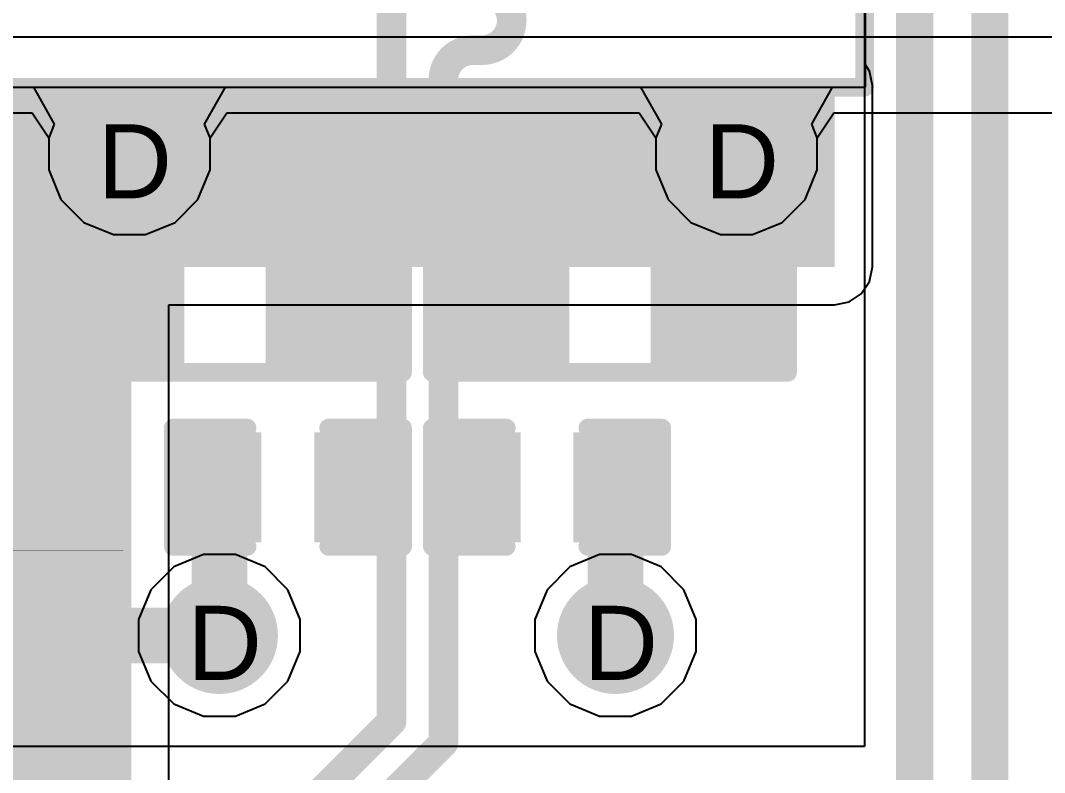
# Model space of a CAD drawing. Header units: inches. Extents: x 0 to 5032, y 0 to 5323.
# Drawn here: x 156.42 to 163.44, y 103.9 to 109.06 of the extents above; entities that cross this region are included whole.
import ezdxf

# ---------------------------------------------------------------- set-up
doc = ezdxf.new("R2010")
doc.units = ezdxf.units.IN
for name, color, linetype in [('Bottom Layer', 5, 'Continuous'), ('Bottom Solder', 6, 'Continuous'), ('Drill Drawing', 1, 'Continuous'), ('Layer 1', 16, 'Continuous'), ('Layer 2', 76, 'Continuous'), ('Top Layer', 1, 'Continuous'), ('Top Overlay', 2, 'Continuous'), ('Top Paste', 8, 'Continuous'), ('Top Solder', 216, 'Continuous'), ('Via Holes', 16, 'Continuous')]:
    doc.layers.add(name, color=color, linetype=linetype)
doc.styles.add('Arial', font='', dxfattribs={"height": 0.2})
doc.styles.get('Arial').set_extended_font_data('Arial')

# ---------------------------------------------------------------- blocks, each defined once
blk = doc.blocks.new('C___0402_217')
at = {"layer": 'Top Layer'}
for points in [[(-0.6985, -0.3175), (-0.6985, 0.3175), (-0.2413, 0.3175), (-0.2413, -0.3175)], [(0.2413, -0.3175), (0.2413, 0.3175), (0.6985, 0.3175), (0.6985, -0.3175)]]:
    blk.add_hatch(color=1, dxfattribs=at).paths.add_polyline_path(points)
at = {"layer": 'Top Paste'}
for points in [[(-0.6985, -0.3175), (-0.6985, 0.3175), (-0.2413, 0.3175), (-0.2413, -0.3175)], [(0.2413, -0.3175), (0.2413, 0.3175), (0.6985, 0.3175), (0.6985, -0.3175)]]:
    blk.add_hatch(color=8, dxfattribs=at).paths.add_polyline_path(points)
at = {"layer": 'Top Solder'}
for points in [[(-0.7585, -0.3775), (-0.7585, 0.3775), (-0.1813, 0.3775), (-0.1813, -0.3775)], [(0.1813, -0.3775), (0.1813, 0.3775), (0.7585, 0.3775), (0.7585, -0.3775)]]:
    blk.add_hatch(color=216, dxfattribs=at).paths.add_polyline_path(points)
at = {"layer": 'Top Overlay'}
for points in [[(-0.7874, 0.4064, 0.127, 0.127, 0), (-0.2794, 0.4064, 0.127, 0.127, 0)], [(-0.7874, -0.4064, 0.127, 0.127, 0), (-0.7874, 0.4064, 0.127, 0.127, 0)], [(0.2794, 0.4064, 0.127, 0.127, 0), (0.7874, 0.4064, 0.127, 0.127, 0)], [(0.7874, -0.4064, 0.127, 0.127, 0), (0.7874, 0.4064, 0.127, 0.127, 0)], [(-0.7874, -0.4064, 0.127, 0.127, 0), (-0.2794, -0.4064, 0.127, 0.127, 0)], [(0.2794, -0.4064, 0.127, 0.127, 0), (0.7874, -0.4064, 0.127, 0.127, 0)]]:
    blk.add_lwpolyline(points, format="xyseb", dxfattribs=at)
for points in [[(-0.8191, 0.4064, 0.0635, 0.0635, 1), (-0.7556, 0.4064, 0.0635, 0.0635, 1)], [(-0.8191, 0.4064, 0.0635, 0.0635, 1), (-0.7556, 0.4064, 0.0635, 0.0635, 1)], [(-0.3111, 0.4064, 0.0635, 0.0635, 1), (-0.2477, 0.4064, 0.0635, 0.0635, 1)], [(0.2477, 0.4064, 0.0635, 0.0635, 1), (0.3111, 0.4064, 0.0635, 0.0635, 1)], [(0.7556, 0.4064, 0.0635, 0.0635, 1), (0.8191, 0.4064, 0.0635, 0.0635, 1)], [(0.7556, 0.4064, 0.0635, 0.0635, 1), (0.8191, 0.4064, 0.0635, 0.0635, 1)], [(-0.8191, -0.4064, 0.0635, 0.0635, 1), (-0.7556, -0.4064, 0.0635, 0.0635, 1)], [(-0.8191, -0.4064, 0.0635, 0.0635, 1), (-0.7556, -0.4064, 0.0635, 0.0635, 1)], [(-0.3111, -0.4064, 0.0635, 0.0635, 1), (-0.2477, -0.4064, 0.0635, 0.0635, 1)], [(0.2477, -0.4064, 0.0635, 0.0635, 1), (0.3111, -0.4064, 0.0635, 0.0635, 1)], [(0.7556, -0.4064, 0.0635, 0.0635, 1), (0.8191, -0.4064, 0.0635, 0.0635, 1)], [(0.7556, -0.4064, 0.0635, 0.0635, 1), (0.8191, -0.4064, 0.0635, 0.0635, 1)]]:
    blk.add_lwpolyline(points, format="xyseb", close=True, dxfattribs=at)
blk = doc.blocks.new('C___0402_219')
at = {"layer": 'Top Layer'}
for points in [[(-0.6985, -0.3175), (-0.6985, 0.3175), (-0.2413, 0.3175), (-0.2413, -0.3175)], [(0.2413, -0.3175), (0.2413, 0.3175), (0.6985, 0.3175), (0.6985, -0.3175)]]:
    blk.add_hatch(color=1, dxfattribs=at).paths.add_polyline_path(points)
at = {"layer": 'Top Paste'}
for points in [[(-0.6985, -0.3175), (-0.6985, 0.3175), (-0.2413, 0.3175), (-0.2413, -0.3175)], [(0.2413, -0.3175), (0.2413, 0.3175), (0.6985, 0.3175), (0.6985, -0.3175)]]:
    blk.add_hatch(color=8, dxfattribs=at).paths.add_polyline_path(points)
at = {"layer": 'Top Solder'}
for points in [[(-0.7585, -0.3775), (-0.7585, 0.3775), (-0.1813, 0.3775), (-0.1813, -0.3775)], [(0.1813, -0.3775), (0.1813, 0.3775), (0.7585, 0.3775), (0.7585, -0.3775)]]:
    blk.add_hatch(color=216, dxfattribs=at).paths.add_polyline_path(points)
at = {"layer": 'Top Overlay'}
for points in [[(-0.2794, 0.4064, 0.127, 0.127, 0), (-0.7874, 0.4064, 0.127, 0.127, 0)], [(-0.7874, 0.4064, 0.127, 0.127, 0), (-0.7874, -0.4064, 0.127, 0.127, 0)], [(0.7874, 0.4064, 0.127, 0.127, 0), (0.2794, 0.4064, 0.127, 0.127, 0)], [(0.7874, 0.4064, 0.127, 0.127, 0), (0.7874, -0.4064, 0.127, 0.127, 0)], [(-0.2794, -0.4064, 0.127, 0.127, 0), (-0.7874, -0.4064, 0.127, 0.127, 0)], [(0.7874, -0.4064, 0.127, 0.127, 0), (0.2794, -0.4064, 0.127, 0.127, 0)]]:
    blk.add_lwpolyline(points, format="xyseb", dxfattribs=at)
for points in [[(-0.8191, 0.4064, 0.0635, 0.0635, 1), (-0.7556, 0.4064, 0.0635, 0.0635, 1)], [(-0.8191, 0.4064, 0.0635, 0.0635, 1), (-0.7556, 0.4064, 0.0635, 0.0635, 1)], [(-0.3111, 0.4064, 0.0635, 0.0635, 1), (-0.2477, 0.4064, 0.0635, 0.0635, 1)], [(0.2477, 0.4064, 0.0635, 0.0635, 1), (0.3111, 0.4064, 0.0635, 0.0635, 1)], [(0.7556, 0.4064, 0.0635, 0.0635, 1), (0.8191, 0.4064, 0.0635, 0.0635, 1)], [(0.7556, 0.4064, 0.0635, 0.0635, 1), (0.8191, 0.4064, 0.0635, 0.0635, 1)], [(-0.8191, -0.4064, 0.0635, 0.0635, 1), (-0.7556, -0.4064, 0.0635, 0.0635, 1)], [(-0.8191, -0.4064, 0.0635, 0.0635, 1), (-0.7556, -0.4064, 0.0635, 0.0635, 1)], [(-0.3111, -0.4064, 0.0635, 0.0635, 1), (-0.2477, -0.4064, 0.0635, 0.0635, 1)], [(0.2477, -0.4064, 0.0635, 0.0635, 1), (0.3111, -0.4064, 0.0635, 0.0635, 1)], [(0.7556, -0.4064, 0.0635, 0.0635, 1), (0.8191, -0.4064, 0.0635, 0.0635, 1)], [(0.7556, -0.4064, 0.0635, 0.0635, 1), (0.8191, -0.4064, 0.0635, 0.0635, 1)]]:
    blk.add_lwpolyline(points, format="xyseb", close=True, dxfattribs=at)
blk = doc.blocks.new('C___0402_221')
at = {"layer": 'Top Layer'}
for points in [[(-0.6985, -0.3175), (-0.6985, 0.3175), (-0.2413, 0.3175), (-0.2413, -0.3175)], [(0.2413, -0.3175), (0.2413, 0.3175), (0.6985, 0.3175), (0.6985, -0.3175)]]:
    blk.add_hatch(color=1, dxfattribs=at).paths.add_polyline_path(points)
at = {"layer": 'Top Paste'}
for points in [[(-0.6985, -0.3175), (-0.6985, 0.3175), (-0.2413, 0.3175), (-0.2413, -0.3175)], [(0.2413, -0.3175), (0.2413, 0.3175), (0.6985, 0.3175), (0.6985, -0.3175)]]:
    blk.add_hatch(color=8, dxfattribs=at).paths.add_polyline_path(points)
at = {"layer": 'Top Solder'}
for points in [[(-0.7585, -0.3775), (-0.7585, 0.3775), (-0.1813, 0.3775), (-0.1813, -0.3775)], [(0.1813, -0.3775), (0.1813, 0.3775), (0.7585, 0.3775), (0.7585, -0.3775)]]:
    blk.add_hatch(color=216, dxfattribs=at).paths.add_polyline_path(points)
at = {"layer": 'Top Overlay'}
for points in [[(-0.2794, 0.4064, 0.127, 0.127, 0), (-0.7874, 0.4064, 0.127, 0.127, 0)], [(-0.7874, 0.4064, 0.127, 0.127, 0), (-0.7874, -0.4064, 0.127, 0.127, 0)], [(0.7874, 0.4064, 0.127, 0.127, 0), (0.2794, 0.4064, 0.127, 0.127, 0)], [(0.7874, 0.4064, 0.127, 0.127, 0), (0.7874, -0.4064, 0.127, 0.127, 0)], [(-0.2794, -0.4064, 0.127, 0.127, 0), (-0.7874, -0.4064, 0.127, 0.127, 0)], [(0.7874, -0.4064, 0.127, 0.127, 0), (0.2794, -0.4064, 0.127, 0.127, 0)]]:
    blk.add_lwpolyline(points, format="xyseb", dxfattribs=at)
for points in [[(-0.8191, 0.4064, 0.0635, 0.0635, 1), (-0.7556, 0.4064, 0.0635, 0.0635, 1)], [(-0.8191, 0.4064, 0.0635, 0.0635, 1), (-0.7556, 0.4064, 0.0635, 0.0635, 1)], [(-0.3111, 0.4064, 0.0635, 0.0635, 1), (-0.2477, 0.4064, 0.0635, 0.0635, 1)], [(0.2477, 0.4064, 0.0635, 0.0635, 1), (0.3111, 0.4064, 0.0635, 0.0635, 1)], [(0.7556, 0.4064, 0.0635, 0.0635, 1), (0.8191, 0.4064, 0.0635, 0.0635, 1)], [(0.7556, 0.4064, 0.0635, 0.0635, 1), (0.8191, 0.4064, 0.0635, 0.0635, 1)], [(-0.8191, -0.4064, 0.0635, 0.0635, 1), (-0.7556, -0.4064, 0.0635, 0.0635, 1)], [(-0.8191, -0.4064, 0.0635, 0.0635, 1), (-0.7556, -0.4064, 0.0635, 0.0635, 1)], [(-0.3111, -0.4064, 0.0635, 0.0635, 1), (-0.2477, -0.4064, 0.0635, 0.0635, 1)], [(0.2477, -0.4064, 0.0635, 0.0635, 1), (0.3111, -0.4064, 0.0635, 0.0635, 1)], [(0.7556, -0.4064, 0.0635, 0.0635, 1), (0.8191, -0.4064, 0.0635, 0.0635, 1)], [(0.7556, -0.4064, 0.0635, 0.0635, 1), (0.8191, -0.4064, 0.0635, 0.0635, 1)]]:
    blk.add_lwpolyline(points, format="xyseb", close=True, dxfattribs=at)
blk = doc.blocks.new('HR911105A_223')
at = {"layer": 'Top Overlay'}
for points in [[(8, -8.485, 0.127, 0.127, 0), (8, -2.605, 0.127, 0.127, 0)], [(-8, -8.485, 0.127, 0.127, 0), (8, -8.485, 0.127, 0.127, 0)]]:
    blk.add_lwpolyline(points, format="xyseb", dxfattribs=at)
blk.add_lwpolyline([(7.9682, -8.485, 0.0635, 0.0635, 1), (8.0317, -8.485, 0.0635, 0.0635, 1)], format="xyseb", close=True, dxfattribs=at)
blk.add_lwpolyline([(7.9682, -8.485, 0.0635, 0.0635, 1), (8.0317, -8.485, 0.0635, 0.0635, 1)], format="xyseb", close=True, dxfattribs=at)
blk = doc.blocks.new('R___0603_231')
at = {"layer": 'Top Layer'}
for points in [[(-0.381, 0.4445), (-0.381, -0.4445), (-1.143, -0.4445), (-1.143, 0.4445)], [(1.143, 0.4445), (1.143, -0.4445), (0.381, -0.4445), (0.381, 0.4445)]]:
    blk.add_hatch(color=1, dxfattribs=at).paths.add_polyline_path(points)
at = {"layer": 'Top Paste'}
for points in [[(-0.381, 0.4445), (-0.381, -0.4445), (-1.143, -0.4445), (-1.143, 0.4445)], [(1.143, 0.4445), (1.143, -0.4445), (0.381, -0.4445), (0.381, 0.4445)]]:
    blk.add_hatch(color=8, dxfattribs=at).paths.add_polyline_path(points)
at = {"layer": 'Top Solder'}
for points in [[(-0.2794, 0.5461), (-0.2794, -0.5461), (-1.2446, -0.5461), (-1.2446, 0.5461)], [(1.2446, 0.5461), (1.2446, -0.5461), (0.2794, -0.5461), (0.2794, 0.5461)]]:
    blk.add_hatch(color=216, dxfattribs=at).paths.add_polyline_path(points)
at = {"layer": 'Top Overlay'}
for points in [[(1.2192, 0.5334, 0.127, 0.127, 0), (-1.2192, 0.5334, 0.127, 0.127, 0)], [(-1.2192, 0.5334, 0.127, 0.127, 0), (-1.2192, -0.5334, 0.127, 0.127, 0)], [(1.2192, 0.5334, 0.127, 0.127, 0), (1.2192, -0.5334, 0.127, 0.127, 0)], [(1.2192, -0.5334, 0.127, 0.127, 0), (-1.2192, -0.5334, 0.127, 0.127, 0)]]:
    blk.add_lwpolyline(points, format="xyseb", dxfattribs=at)
for points in [[(-1.25095, 0.5334, 0.0635, 0.0635, 1), (-1.18745, 0.5334, 0.0635, 0.0635, 1)], [(-1.25095, 0.5334, 0.0635, 0.0635, 1), (-1.18745, 0.5334, 0.0635, 0.0635, 1)], [(1.18745, 0.5334, 0.0635, 0.0635, 1), (1.25095, 0.5334, 0.0635, 0.0635, 1)], [(1.18745, 0.5334, 0.0635, 0.0635, 1), (1.25095, 0.5334, 0.0635, 0.0635, 1)], [(-1.25095, -0.5334, 0.0635, 0.0635, 1), (-1.18745, -0.5334, 0.0635, 0.0635, 1)], [(-1.25095, -0.5334, 0.0635, 0.0635, 1), (-1.18745, -0.5334, 0.0635, 0.0635, 1)], [(1.18745, -0.5334, 0.0635, 0.0635, 1), (1.25095, -0.5334, 0.0635, 0.0635, 1)], [(1.18745, -0.5334, 0.0635, 0.0635, 1), (1.25095, -0.5334, 0.0635, 0.0635, 1)]]:
    blk.add_lwpolyline(points, format="xyseb", close=True, dxfattribs=at)
blk = doc.blocks.new('R___0603_233')
at = {"layer": 'Top Layer'}
for points in [[(-0.381, 0.4445), (-0.381, -0.4445), (-1.143, -0.4445), (-1.143, 0.4445)], [(1.143, 0.4445), (1.143, -0.4445), (0.381, -0.4445), (0.381, 0.4445)]]:
    blk.add_hatch(color=1, dxfattribs=at).paths.add_polyline_path(points)
at = {"layer": 'Top Paste'}
for points in [[(-0.381, 0.4445), (-0.381, -0.4445), (-1.143, -0.4445), (-1.143, 0.4445)], [(1.143, 0.4445), (1.143, -0.4445), (0.381, -0.4445), (0.381, 0.4445)]]:
    blk.add_hatch(color=8, dxfattribs=at).paths.add_polyline_path(points)
at = {"layer": 'Top Solder'}
for points in [[(-0.2794, 0.5461), (-0.2794, -0.5461), (-1.2446, -0.5461), (-1.2446, 0.5461)], [(1.2446, 0.5461), (1.2446, -0.5461), (0.2794, -0.5461), (0.2794, 0.5461)]]:
    blk.add_hatch(color=216, dxfattribs=at).paths.add_polyline_path(points)
at = {"layer": 'Top Overlay'}
for points in [[(-1.2192, 0.5334, 0.127, 0.127, 0), (1.2192, 0.5334, 0.127, 0.127, 0)], [(-1.2192, -0.5334, 0.127, 0.127, 0), (-1.2192, 0.5334, 0.127, 0.127, 0)], [(1.2192, -0.5334, 0.127, 0.127, 0), (1.2192, 0.5334, 0.127, 0.127, 0)], [(-1.2192, -0.5334, 0.127, 0.127, 0), (1.2192, -0.5334, 0.127, 0.127, 0)]]:
    blk.add_lwpolyline(points, format="xyseb", dxfattribs=at)
for points in [[(-1.25095, 0.5334, 0.0635, 0.0635, 1), (-1.18745, 0.5334, 0.0635, 0.0635, 1)], [(-1.25095, 0.5334, 0.0635, 0.0635, 1), (-1.18745, 0.5334, 0.0635, 0.0635, 1)], [(1.18745, 0.5334, 0.0635, 0.0635, 1), (1.25095, 0.5334, 0.0635, 0.0635, 1)], [(1.18745, 0.5334, 0.0635, 0.0635, 1), (1.25095, 0.5334, 0.0635, 0.0635, 1)], [(-1.25095, -0.5334, 0.0635, 0.0635, 1), (-1.18745, -0.5334, 0.0635, 0.0635, 1)], [(-1.25095, -0.5334, 0.0635, 0.0635, 1), (-1.18745, -0.5334, 0.0635, 0.0635, 1)], [(1.18745, -0.5334, 0.0635, 0.0635, 1), (1.25095, -0.5334, 0.0635, 0.0635, 1)], [(1.18745, -0.5334, 0.0635, 0.0635, 1), (1.25095, -0.5334, 0.0635, 0.0635, 1)]]:
    blk.add_lwpolyline(points, format="xyseb", close=True, dxfattribs=at)
blk = doc.blocks.new('R___0402_235')
at = {"layer": 'Top Layer'}
for points in [[(-0.6985, -0.3175), (-0.6985, 0.3175), (-0.2413, 0.3175), (-0.2413, -0.3175)], [(0.2413, -0.3175), (0.2413, 0.3175), (0.6985, 0.3175), (0.6985, -0.3175)]]:
    blk.add_hatch(color=1, dxfattribs=at).paths.add_polyline_path(points)
at = {"layer": 'Top Paste'}
for points in [[(-0.6985, -0.3175), (-0.6985, 0.3175), (-0.2413, 0.3175), (-0.2413, -0.3175)], [(0.2413, -0.3175), (0.2413, 0.3175), (0.6985, 0.3175), (0.6985, -0.3175)]]:
    blk.add_hatch(color=8, dxfattribs=at).paths.add_polyline_path(points)
at = {"layer": 'Top Solder'}
for points in [[(-0.7535, -0.3725), (-0.7535, 0.3725), (-0.1863, 0.3725), (-0.1863, -0.3725)], [(0.1863, -0.3725), (0.1863, 0.3725), (0.7535, 0.3725), (0.7535, -0.3725)]]:
    blk.add_hatch(color=216, dxfattribs=at).paths.add_polyline_path(points)
at = {"layer": 'Top Overlay'}
for points in [[(-0.7874, -0.4064, 0.127, 0.127, 0), (-0.7874, 0.4064, 0.127, 0.127, 0)], [(-0.7874, 0.4064, 0.127, 0.127, 0), (0.7874, 0.4064, 0.127, 0.127, 0)], [(0.7874, -0.4064, 0.127, 0.127, 0), (0.7874, 0.4064, 0.127, 0.127, 0)], [(-0.7874, -0.4064, 0.127, 0.127, 0), (0.7874, -0.4064, 0.127, 0.127, 0)], [(-0.8128, -0.4318, 0.00323, 0.00323, 0), (0.8128, -0.4318, 0.00323, 0.00323, 0)]]:
    blk.add_lwpolyline(points, format="xyseb", dxfattribs=at)
for points in [[(-0.8191, 0.4064, 0.0635, 0.0635, 1), (-0.7556, 0.4064, 0.0635, 0.0635, 1)], [(-0.8191, 0.4064, 0.0635, 0.0635, 1), (-0.7556, 0.4064, 0.0635, 0.0635, 1)], [(0.7556, 0.4064, 0.0635, 0.0635, 1), (0.8191, 0.4064, 0.0635, 0.0635, 1)], [(0.7556, 0.4064, 0.0635, 0.0635, 1), (0.8191, 0.4064, 0.0635, 0.0635, 1)], [(-0.8191, -0.4064, 0.0635, 0.0635, 1), (-0.7556, -0.4064, 0.0635, 0.0635, 1)], [(-0.8191, -0.4064, 0.0635, 0.0635, 1), (-0.7556, -0.4064, 0.0635, 0.0635, 1)], [(0.7556, -0.4064, 0.0635, 0.0635, 1), (0.8191, -0.4064, 0.0635, 0.0635, 1)], [(0.7556, -0.4064, 0.0635, 0.0635, 1), (0.8191, -0.4064, 0.0635, 0.0635, 1)], [(-0.8136, -0.4318, 0.00161, 0.00161, 1), (-0.812, -0.4318, 0.00161, 0.00161, 1)], [(0.812, -0.4318, 0.00161, 0.00161, 1), (0.8136, -0.4318, 0.00161, 0.00161, 1)]]:
    blk.add_lwpolyline(points, format="xyseb", close=True, dxfattribs=at)

msp = doc.modelspace()

# ---------------------------------------------------------------- hatches: boundary and pattern name
at = {"layer": 'Bottom Layer'}
for points in [[(150.3172, 107.3686), (162.0012, 107.3686), (162.0012, 108.6132), (150.3172, 108.6132)], [(155.067, 96.4974), (157.1752, 96.4974), (157.1752, 108.6132), (155.067, 108.6132)]]:
    msp.add_hatch(color=5, dxfattribs=at).paths.add_polyline_path(points)
h = msp.add_hatch(color=5, dxfattribs=at)
edge = h.paths.add_edge_path()
edge.add_arc((157.1629, 108.1442), 0.3, 0, 360)
h = msp.add_hatch(color=5, dxfattribs=at)
edge = h.paths.add_edge_path()
edge.add_arc((161.3285, 108.1442), 0.3, 0, 360)
h = msp.add_hatch(color=5, dxfattribs=at)
edge = h.paths.add_edge_path()
edge.add_arc((157.7802, 104.8422), 0.3, 0, 360)
h = msp.add_hatch(color=5, dxfattribs=at)
edge = h.paths.add_edge_path()
edge.add_arc((160.498, 104.8422), 0.3, 0, 360)
at = {"layer": 'Bottom Solder'}
h = msp.add_hatch(color=6, dxfattribs=at)
edge = h.paths.add_edge_path()
edge.add_arc((157.1629, 108.1442), 0.4016, 0, 360)
h = msp.add_hatch(color=6, dxfattribs=at)
edge = h.paths.add_edge_path()
edge.add_arc((161.3285, 108.1442), 0.4016, 0, 360)
h = msp.add_hatch(color=6, dxfattribs=at)
edge = h.paths.add_edge_path()
edge.add_arc((157.7802, 104.8422), 0.4016, 0, 360)
h = msp.add_hatch(color=6, dxfattribs=at)
edge = h.paths.add_edge_path()
edge.add_arc((160.498, 104.8422), 0.4016, 0, 360)
at = {"layer": 'Layer 1'}
h = msp.add_hatch(color=16, dxfattribs=at)
edge = h.paths.add_edge_path()
edge.add_arc((157.1629, 108.1442), 0.3, 0, 360)
h = msp.add_hatch(color=16, dxfattribs=at)
edge = h.paths.add_edge_path()
edge.add_arc((161.3285, 108.1442), 0.3, 0, 360)
h = msp.add_hatch(color=16, dxfattribs=at)
edge = h.paths.add_edge_path()
edge.add_arc((157.7802, 104.8422), 0.3, 0, 360)
h = msp.add_hatch(color=16, dxfattribs=at)
edge = h.paths.add_edge_path()
edge.add_arc((160.498, 104.8422), 0.3, 0, 360)
at = {"layer": 'Layer 2'}
h = msp.add_hatch(color=76, dxfattribs=at)
edge = h.paths.add_edge_path()
edge.add_arc((157.1629, 108.1442), 0.3, 0, 360)
h = msp.add_hatch(color=76, dxfattribs=at)
edge = h.paths.add_edge_path()
edge.add_arc((161.3285, 108.1442), 0.3, 0, 360)
h = msp.add_hatch(color=76, dxfattribs=at)
edge = h.paths.add_edge_path()
edge.add_arc((157.7802, 104.8422), 0.3, 0, 360)
h = msp.add_hatch(color=76, dxfattribs=at)
edge = h.paths.add_edge_path()
edge.add_arc((160.498, 104.8422), 0.3, 0, 360)
at = {"layer": 'Top Layer'}
h = msp.add_hatch(color=1, dxfattribs=at)
edge = h.paths.add_edge_path()
edge.add_arc((157.1629, 108.1442), 0.3, 0, 360)
h = msp.add_hatch(color=1, dxfattribs=at)
edge = h.paths.add_edge_path()
edge.add_arc((161.3285, 108.1442), 0.3, 0, 360)
h = msp.add_hatch(color=1, dxfattribs=at)
edge = h.paths.add_edge_path()
edge.add_arc((157.7802, 104.8422), 0.3, 0, 360)
h = msp.add_hatch(color=1, dxfattribs=at)
edge = h.paths.add_edge_path()
edge.add_arc((160.498, 104.8422), 0.3, 0, 360)
at = {"layer": 'Top Solder'}
h = msp.add_hatch(color=216, dxfattribs=at)
edge = h.paths.add_edge_path()
edge.add_arc((157.1629, 108.1442), 0.4016, 0, 360)
h = msp.add_hatch(color=216, dxfattribs=at)
edge = h.paths.add_edge_path()
edge.add_arc((161.3285, 108.1442), 0.4016, 0, 360)
h = msp.add_hatch(color=216, dxfattribs=at)
edge = h.paths.add_edge_path()
edge.add_arc((157.7802, 104.8422), 0.4016, 0, 360)
h = msp.add_hatch(color=216, dxfattribs=at)
edge = h.paths.add_edge_path()
edge.add_arc((160.498, 104.8422), 0.4016, 0, 360)
at = {"layer": 'Via Holes'}
h = msp.add_hatch(color=7, dxfattribs=at)
edge = h.paths.add_edge_path()
edge.add_arc((157.1629, 108.1442), 0.15, 0, 360)
h = msp.add_hatch(color=7, dxfattribs=at)
edge = h.paths.add_edge_path()
edge.add_arc((161.3285, 108.1442), 0.15, 0, 360)
h = msp.add_hatch(color=7, dxfattribs=at)
edge = h.paths.add_edge_path()
edge.add_arc((157.7802, 104.8422), 0.15, 0, 360)
h = msp.add_hatch(color=7, dxfattribs=at)
edge = h.paths.add_edge_path()
edge.add_arc((160.498, 104.8422), 0.15, 0, 360)

# ---------------------------------------------------------------- linework, layer by layer
at = {"layer": 'Bottom Layer'}
for p, q in [((162.2125, 108.6014), (162.2125, 130.0024)), ((162.2125, 108.7542), (162.2125, 114.5764)), ((162.2405, 108.7123), (162.2125, 108.7542)), ((162.2602, 108.6132), (162.2405, 108.7123)), ((122.7663, 108.6014), (162.2125, 108.6014)), ((162.2602, 107.3686), (162.2602, 108.6132)), ((162.2405, 107.2695), (162.2602, 107.3686)), ((162.1843, 107.1855), (162.2405, 107.2695)), ((162.1003, 107.1294), (162.1843, 107.1855)), ((157.4342, 96.4974), (157.4342, 107.1096)), ((157.4342, 107.1096), (162.0012, 107.1096)), ((162.0012, 107.1096), (162.1003, 107.1294))]:
    msp.add_line(p, q, dxfattribs=at)
at = {"layer": 'Layer 1'}
for p, q in [((164.6174, 108.9434), (121.0056, 108.9434)), ((155.6628, 108.4255), (156.4946, 108.4255)), ((156.4946, 108.4255), (156.6089, 108.2544)), ((157.7169, 108.2544), (157.8312, 108.4255)), ((157.8312, 108.4255), (160.6602, 108.4255)), ((160.6602, 108.4255), (160.7745, 108.2544)), ((161.8825, 108.2544), (161.9968, 108.4255)), ((161.9968, 108.4255), (164.6174, 108.4255)), ((156.6089, 108.2544), (156.6089, 108.034)), ((157.7169, 108.034), (157.7169, 108.2544)), ((160.7745, 108.2544), (160.7745, 108.034)), ((161.8825, 108.034), (161.8825, 108.2544)), ((156.6089, 108.034), (156.6932, 107.8304)), ((157.6326, 107.8304), (157.7169, 108.034)), ((160.7745, 108.034), (160.8588, 107.8304)), ((161.7982, 107.8304), (161.8825, 108.034)), ((156.6932, 107.8304), (156.8491, 107.6745)), ((157.4767, 107.6745), (157.6326, 107.8304)), ((160.8588, 107.8304), (161.0147, 107.6745)), ((161.6423, 107.6745), (161.7982, 107.8304)), ((156.8491, 107.6745), (157.0527, 107.5902)), ((157.2731, 107.5902), (157.4767, 107.6745)), ((161.0147, 107.6745), (161.2183, 107.5902)), ((161.4387, 107.5902), (161.6423, 107.6745)), ((157.0527, 107.5902), (157.2731, 107.5902)), ((161.2183, 107.5902), (161.4387, 107.5902))]:
    msp.add_line(p, q, dxfattribs=at)
at = {"layer": 'Layer 2'}
for p, q in [((162.2125, 108.6014), (162.2125, 130.0024)), ((162.2125, 108.6014), (162.2125, 114.5764)), ((122.7663, 108.6014), (162.2125, 108.6014)), ((155.6526, 108.6014), (156.5048, 108.6014)), ((156.5048, 108.6014), (156.6474, 108.3474)), ((157.6784, 108.3474), (157.821, 108.6014)), ((157.821, 108.6014), (160.6704, 108.6014)), ((160.6704, 108.6014), (160.813, 108.3474)), ((161.844, 108.3474), (161.9866, 108.6014)), ((161.9866, 108.6014), (162.2125, 108.6014)), ((156.6474, 108.3474), (156.6089, 108.2544)), ((157.7169, 108.2544), (157.6784, 108.3474)), ((160.813, 108.3474), (160.7745, 108.2544)), ((161.8825, 108.2544), (161.844, 108.3474)), ((156.6089, 108.2544), (156.6089, 108.034)), ((157.7169, 108.034), (157.7169, 108.2544)), ((160.7745, 108.2544), (160.7745, 108.034)), ((161.8825, 108.034), (161.8825, 108.2544)), ((156.6089, 108.034), (156.6932, 107.8304)), ((157.6326, 107.8304), (157.7169, 108.034)), ((160.7745, 108.034), (160.8588, 107.8304)), ((161.7982, 107.8304), (161.8825, 108.034)), ((156.6932, 107.8304), (156.8491, 107.6745)), ((157.4767, 107.6745), (157.6326, 107.8304)), ((160.8588, 107.8304), (161.0147, 107.6745)), ((161.6423, 107.6745), (161.7982, 107.8304)), ((156.8491, 107.6745), (157.0527, 107.5902)), ((157.2731, 107.5902), (157.4767, 107.6745)), ((161.0147, 107.6745), (161.2183, 107.5902)), ((161.4387, 107.5902), (161.6423, 107.6745)), ((157.0527, 107.5902), (157.2731, 107.5902)), ((161.2183, 107.5902), (161.4387, 107.5902)), ((157.67, 105.3962), (157.4664, 105.3119)), ((157.8904, 105.3962), (157.67, 105.3962)), ((158.094, 105.3119), (157.8904, 105.3962)), ((160.3878, 105.3962), (160.1842, 105.3119)), ((160.6082, 105.3962), (160.3878, 105.3962)), ((160.8118, 105.3119), (160.6082, 105.3962)), ((157.4664, 105.3119), (157.3105, 105.156)), ((158.2499, 105.156), (158.094, 105.3119)), ((160.1842, 105.3119), (160.0283, 105.156)), ((160.9677, 105.156), (160.8118, 105.3119)), ((157.3105, 105.156), (157.2262, 104.9524)), ((158.3342, 104.9524), (158.2499, 105.156)), ((160.0283, 105.156), (159.944, 104.9524)), ((161.052, 104.9524), (160.9677, 105.156)), ((157.2262, 104.9524), (157.2262, 104.732)), ((158.3342, 104.732), (158.3342, 104.9524)), ((159.944, 104.9524), (159.944, 104.732)), ((161.052, 104.732), (161.052, 104.9524)), ((157.2262, 104.732), (157.3105, 104.5284)), ((158.2499, 104.5284), (158.3342, 104.732)), ((159.944, 104.732), (160.0283, 104.5284)), ((160.9677, 104.5284), (161.052, 104.732)), ((157.3105, 104.5284), (157.4664, 104.3725)), ((158.094, 104.3725), (158.2499, 104.5284)), ((160.0283, 104.5284), (160.1842, 104.3725)), ((160.8118, 104.3725), (160.9677, 104.5284)), ((157.4664, 104.3725), (157.67, 104.2882)), ((157.8904, 104.2882), (158.094, 104.3725)), ((160.1842, 104.3725), (160.3878, 104.2882)), ((160.6082, 104.2882), (160.8118, 104.3725)), ((157.67, 104.2882), (157.8904, 104.2882)), ((160.3878, 104.2882), (160.6082, 104.2882))]:
    msp.add_line(p, q, dxfattribs=at)
at = {"layer": 'Top Layer'}
for p, q in [((162.2067, 130.0024), (162.2067, 104.0802)), ((162.2067, 104.0802), (122.7698, 104.0802))]:
    msp.add_line(p, q, dxfattribs=at)
for points in [[(162.5506, 103.4667, 0.254, 0.254, 0), (162.5506, 113.3536, 0.254, 0.254, 0)], [(163.0662, 103.2313, 0.254, 0.254, 0), (163.0662, 113.0173, 0.254, 0.254, 0)], [(158.9613, 107.6235, 0.2032, 0.2032, 0), (158.9613, 110.9137, 0.2032, 0.2032, 0)], [(159.5827, 109.2618, 0.2032, 0.2032, -1), (159.5827, 108.8554, 0.2032, 0.2032, 0)], [(159.3169, 108.6522, 0.2032, 0.2032, -0.414214), (159.5201, 108.8554, 0.2032, 0.2032, 0)], [(159.5201, 108.8554, 0.2032, 0.2032, 0), (159.5827, 108.8554, 0.2032, 0.2032, 0)], [(159.3169, 108.1442, 0.2032, 0.2032, 0), (159.3169, 108.6522, 0.2032, 0.2032, 0)], [(157.1629, 107.2856, 0.254, 0.254, 0), (157.1629, 108.1442, 0.254, 0.254, 0)], [(159.3169, 107.6235, 0.2032, 0.2032, 0), (159.3169, 108.1442, 0.2032, 0.2032, 0)], [(161.3285, 107.2856, 0.254, 0.254, 0), (161.3285, 108.1442, 0.254, 0.254, 0)], [(158.5803, 107.2425, 0.2032, 0.2032, 0), (158.9613, 107.6235, 0.2032, 0.2032, 0)], [(159.3169, 107.6235, 0.2032, 0.2032, 0), (159.6979, 107.2425, 0.2032, 0.2032, 0)], [(158.5803, 107.179, 0.2032, 0.2032, 0), (158.5803, 107.2425, 0.2032, 0.2032, 0)], [(159.6979, 107.179, 0.2032, 0.2032, 0), (159.6979, 107.2425, 0.2032, 0.2032, 0)], [(156.8211, 106.9438, 0.2032, 0.2032, 0), (157.0563, 107.179, 0.2032, 0.2032, 0)], [(158.5803, 107.1155, 0.2032, 0.2032, 0), (158.5803, 107.179, 0.2032, 0.2032, 0)], [(159.6979, 107.1155, 0.2032, 0.2032, 0), (159.6979, 107.179, 0.2032, 0.2032, 0)], [(158.5803, 107.1155, 0.2032, 0.2032, 0), (158.9613, 106.7345, 0.2032, 0.2032, 0)], [(159.3169, 106.7345, 0.2032, 0.2032, 0), (159.6979, 107.1155, 0.2032, 0.2032, 0)], [(156.8211, 105.9024, 0.2032, 0.2032, 0), (156.8211, 106.9438, 0.2032, 0.2032, 0)], [(158.9613, 106.1884, 0.2032, 0.2032, 0), (158.9613, 106.7345, 0.2032, 0.2032, 0)], [(159.3169, 106.1884, 0.2032, 0.2032, 0), (159.3169, 106.7345, 0.2032, 0.2032, 0)], [(158.72, 105.9471, 0.2032, 0.2032, 0), (158.9613, 106.1884, 0.2032, 0.2032, 0)], [(159.3169, 106.1884, 0.2032, 0.2032, 0), (159.5582, 105.9471, 0.2032, 0.2032, 0)], [(157.7802, 104.8422, 0.381, 0.381, 0), (157.7802, 105.8582, 0.381, 0.381, 0)], [(158.72, 105.8582, 0.2032, 0.2032, 0), (158.72, 105.9471, 0.2032, 0.2032, 0)], [(159.5582, 105.8582, 0.2032, 0.2032, 0), (159.5582, 105.9471, 0.2032, 0.2032, 0)], [(160.498, 104.8422, 0.381, 0.381, 0), (160.498, 105.8582, 0.381, 0.381, 0)], [(156.7769, 105.8582, 0.2032, 0.2032, 0), (156.8211, 105.9024, 0.2032, 0.2032, 0)], [(158.72, 105.7693, 0.2032, 0.2032, 0), (158.72, 105.8582, 0.2032, 0.2032, 0)], [(159.5582, 105.7693, 0.2032, 0.2032, 0), (159.5582, 105.8582, 0.2032, 0.2032, 0)], [(158.72, 105.7693, 0.2032, 0.2032, 0), (158.9613, 105.528, 0.2032, 0.2032, 0)], [(159.3169, 105.528, 0.2032, 0.2032, 0), (159.5582, 105.7693, 0.2032, 0.2032, 0)], [(158.9613, 104.2525, 0.2032, 0.2032, 0), (158.9613, 105.528, 0.2032, 0.2032, 0)], [(159.3169, 104.1052, 0.2032, 0.2032, 0), (159.3169, 105.528, 0.2032, 0.2032, 0)], [(156.7769, 104.8422, 0.381, 0.381, 0), (157.7802, 104.8422, 0.381, 0.381, 0)], [(158.261, 103.5522, 0.2032, 0.2032, 0), (158.9613, 104.2525, 0.2032, 0.2032, 0)], [(158.4083, 103.1966, 0.2032, 0.2032, 0), (159.3169, 104.1052, 0.2032, 0.2032, 0)]]:
    msp.add_lwpolyline(points, format="xyseb", dxfattribs=at)
for points in [[(159.4693, 108.8554, 0.1016, 0.1016, 1), (159.5709, 108.8554, 0.1016, 0.1016, 1)], [(159.4693, 108.8554, 0.1016, 0.1016, 1), (159.5709, 108.8554, 0.1016, 0.1016, 1)], [(159.5319, 108.8554, 0.1016, 0.1016, 1), (159.6335, 108.8554, 0.1016, 0.1016, 1)], [(159.5319, 108.8554, 0.1016, 0.1016, 1), (159.6335, 108.8554, 0.1016, 0.1016, 1)], [(159.2661, 108.6522, 0.1016, 0.1016, 1), (159.3677, 108.6522, 0.1016, 0.1016, 1)], [(159.2661, 108.6522, 0.1016, 0.1016, 1), (159.3677, 108.6522, 0.1016, 0.1016, 1)], [(157.0994, 108.1442, 0.127, 0.127, 1), (157.2264, 108.1442, 0.127, 0.127, 1)], [(159.2661, 108.1442, 0.1016, 0.1016, 1), (159.3677, 108.1442, 0.1016, 0.1016, 1)], [(159.2661, 108.1442, 0.1016, 0.1016, 1), (159.3677, 108.1442, 0.1016, 0.1016, 1)], [(161.265, 108.1442, 0.127, 0.127, 1), (161.392, 108.1442, 0.127, 0.127, 1)], [(158.9105, 107.6235, 0.1016, 0.1016, 1), (159.0121, 107.6235, 0.1016, 0.1016, 1)], [(158.9105, 107.6235, 0.1016, 0.1016, 1), (159.0121, 107.6235, 0.1016, 0.1016, 1)], [(159.2661, 107.6235, 0.1016, 0.1016, 1), (159.3677, 107.6235, 0.1016, 0.1016, 1)], [(159.2661, 107.6235, 0.1016, 0.1016, 1), (159.3677, 107.6235, 0.1016, 0.1016, 1)], [(157.0994, 107.2856, 0.127, 0.127, 1), (157.2264, 107.2856, 0.127, 0.127, 1)], [(161.265, 107.2856, 0.127, 0.127, 1), (161.392, 107.2856, 0.127, 0.127, 1)], [(158.5295, 107.2425, 0.1016, 0.1016, 1), (158.6311, 107.2425, 0.1016, 0.1016, 1)], [(158.5295, 107.2425, 0.1016, 0.1016, 1), (158.6311, 107.2425, 0.1016, 0.1016, 1)], [(159.6471, 107.2425, 0.1016, 0.1016, 1), (159.7487, 107.2425, 0.1016, 0.1016, 1)], [(159.6471, 107.2425, 0.1016, 0.1016, 1), (159.7487, 107.2425, 0.1016, 0.1016, 1)], [(157.0055, 107.179, 0.1016, 0.1016, 1), (157.1071, 107.179, 0.1016, 0.1016, 1)], [(158.5295, 107.179, 0.1016, 0.1016, 1), (158.6311, 107.179, 0.1016, 0.1016, 1)], [(158.5295, 107.179, 0.1016, 0.1016, 1), (158.6311, 107.179, 0.1016, 0.1016, 1)], [(159.6471, 107.179, 0.1016, 0.1016, 1), (159.7487, 107.179, 0.1016, 0.1016, 1)], [(159.6471, 107.179, 0.1016, 0.1016, 1), (159.7487, 107.179, 0.1016, 0.1016, 1)], [(158.5295, 107.1155, 0.1016, 0.1016, 1), (158.6311, 107.1155, 0.1016, 0.1016, 1)], [(158.5295, 107.1155, 0.1016, 0.1016, 1), (158.6311, 107.1155, 0.1016, 0.1016, 1)], [(159.6471, 107.1155, 0.1016, 0.1016, 1), (159.7487, 107.1155, 0.1016, 0.1016, 1)], [(159.6471, 107.1155, 0.1016, 0.1016, 1), (159.7487, 107.1155, 0.1016, 0.1016, 1)], [(156.7703, 106.9438, 0.1016, 0.1016, 1), (156.8719, 106.9438, 0.1016, 0.1016, 1)], [(156.7703, 106.9438, 0.1016, 0.1016, 1), (156.8719, 106.9438, 0.1016, 0.1016, 1)], [(158.9105, 106.7345, 0.1016, 0.1016, 1), (159.0121, 106.7345, 0.1016, 0.1016, 1)], [(158.9105, 106.7345, 0.1016, 0.1016, 1), (159.0121, 106.7345, 0.1016, 0.1016, 1)], [(159.2661, 106.7345, 0.1016, 0.1016, 1), (159.3677, 106.7345, 0.1016, 0.1016, 1)], [(159.2661, 106.7345, 0.1016, 0.1016, 1), (159.3677, 106.7345, 0.1016, 0.1016, 1)], [(158.9105, 106.1884, 0.1016, 0.1016, 1), (159.0121, 106.1884, 0.1016, 0.1016, 1)], [(158.9105, 106.1884, 0.1016, 0.1016, 1), (159.0121, 106.1884, 0.1016, 0.1016, 1)], [(159.2661, 106.1884, 0.1016, 0.1016, 1), (159.3677, 106.1884, 0.1016, 0.1016, 1)], [(159.2661, 106.1884, 0.1016, 0.1016, 1), (159.3677, 106.1884, 0.1016, 0.1016, 1)], [(157.685, 105.8582, 0.1905, 0.1905, 1), (157.8755, 105.8582, 0.1905, 0.1905, 1)], [(158.6692, 105.9471, 0.1016, 0.1016, 1), (158.7708, 105.9471, 0.1016, 0.1016, 1)], [(158.6692, 105.9471, 0.1016, 0.1016, 1), (158.7708, 105.9471, 0.1016, 0.1016, 1)], [(159.5074, 105.9471, 0.1016, 0.1016, 1), (159.609, 105.9471, 0.1016, 0.1016, 1)], [(159.5074, 105.9471, 0.1016, 0.1016, 1), (159.609, 105.9471, 0.1016, 0.1016, 1)], [(160.4028, 105.8582, 0.1905, 0.1905, 1), (160.5933, 105.8582, 0.1905, 0.1905, 1)], [(156.7261, 105.8582, 0.1016, 0.1016, 1), (156.8277, 105.8582, 0.1016, 0.1016, 1)], [(156.7703, 105.9024, 0.1016, 0.1016, 1), (156.8719, 105.9024, 0.1016, 0.1016, 1)], [(156.7703, 105.9024, 0.1016, 0.1016, 1), (156.8719, 105.9024, 0.1016, 0.1016, 1)], [(158.6692, 105.8582, 0.1016, 0.1016, 1), (158.7708, 105.8582, 0.1016, 0.1016, 1)], [(158.6692, 105.8582, 0.1016, 0.1016, 1), (158.7708, 105.8582, 0.1016, 0.1016, 1)], [(159.5074, 105.8582, 0.1016, 0.1016, 1), (159.609, 105.8582, 0.1016, 0.1016, 1)], [(159.5074, 105.8582, 0.1016, 0.1016, 1), (159.609, 105.8582, 0.1016, 0.1016, 1)], [(158.6692, 105.7693, 0.1016, 0.1016, 1), (158.7708, 105.7693, 0.1016, 0.1016, 1)], [(158.6692, 105.7693, 0.1016, 0.1016, 1), (158.7708, 105.7693, 0.1016, 0.1016, 1)], [(159.5074, 105.7693, 0.1016, 0.1016, 1), (159.609, 105.7693, 0.1016, 0.1016, 1)], [(159.5074, 105.7693, 0.1016, 0.1016, 1), (159.609, 105.7693, 0.1016, 0.1016, 1)], [(158.9105, 105.528, 0.1016, 0.1016, 1), (159.0121, 105.528, 0.1016, 0.1016, 1)], [(158.9105, 105.528, 0.1016, 0.1016, 1), (159.0121, 105.528, 0.1016, 0.1016, 1)], [(159.2661, 105.528, 0.1016, 0.1016, 1), (159.3677, 105.528, 0.1016, 0.1016, 1)], [(159.2661, 105.528, 0.1016, 0.1016, 1), (159.3677, 105.528, 0.1016, 0.1016, 1)], [(156.6817, 104.8422, 0.1905, 0.1905, 1), (156.8722, 104.8422, 0.1905, 0.1905, 1)], [(157.685, 104.8422, 0.1905, 0.1905, 1), (157.8755, 104.8422, 0.1905, 0.1905, 1)], [(157.685, 104.8422, 0.1905, 0.1905, 1), (157.8755, 104.8422, 0.1905, 0.1905, 1)], [(160.4028, 104.8422, 0.1905, 0.1905, 1), (160.5933, 104.8422, 0.1905, 0.1905, 1)], [(158.9105, 104.2525, 0.1016, 0.1016, 1), (159.0121, 104.2525, 0.1016, 0.1016, 1)], [(158.9105, 104.2525, 0.1016, 0.1016, 1), (159.0121, 104.2525, 0.1016, 0.1016, 1)], [(159.2661, 104.1052, 0.1016, 0.1016, 1), (159.3677, 104.1052, 0.1016, 0.1016, 1)], [(159.2661, 104.1052, 0.1016, 0.1016, 1), (159.3677, 104.1052, 0.1016, 0.1016, 1)]]:
    msp.add_lwpolyline(points, format="xyseb", close=True, dxfattribs=at)

# ---------------------------------------------------------------- block references
for name, p in [('HR911105A_223', (154.2071, 117.085)), ('R___0603_233', (160.4599, 107.179)), ('R___0402_235', (156.307, 105.8582)), ('C___0402_217', (158.2501, 105.8582))]:
    msp.add_blockref(name, p)
at = {"rotation": 180}
for name, p in [('R___0603_231', (157.8183, 107.179)), ('C___0402_219', (160.0281, 105.8582)), ('C___0402_221', (156.307, 104.8422))]:
    msp.add_blockref(name, p, dxfattribs=at)

# ---------------------------------------------------------------- texts
at = {"layer": 'Drill Drawing', "style": 'Arial'}
for p in [(156.9428, 107.8395), (161.1084, 107.8395), (157.5601, 104.5375), (160.2779, 104.5375)]:
    msp.add_text('D', height=0.508, dxfattribs=at).set_placement(p)

doc.saveas('drawing.dxf')
